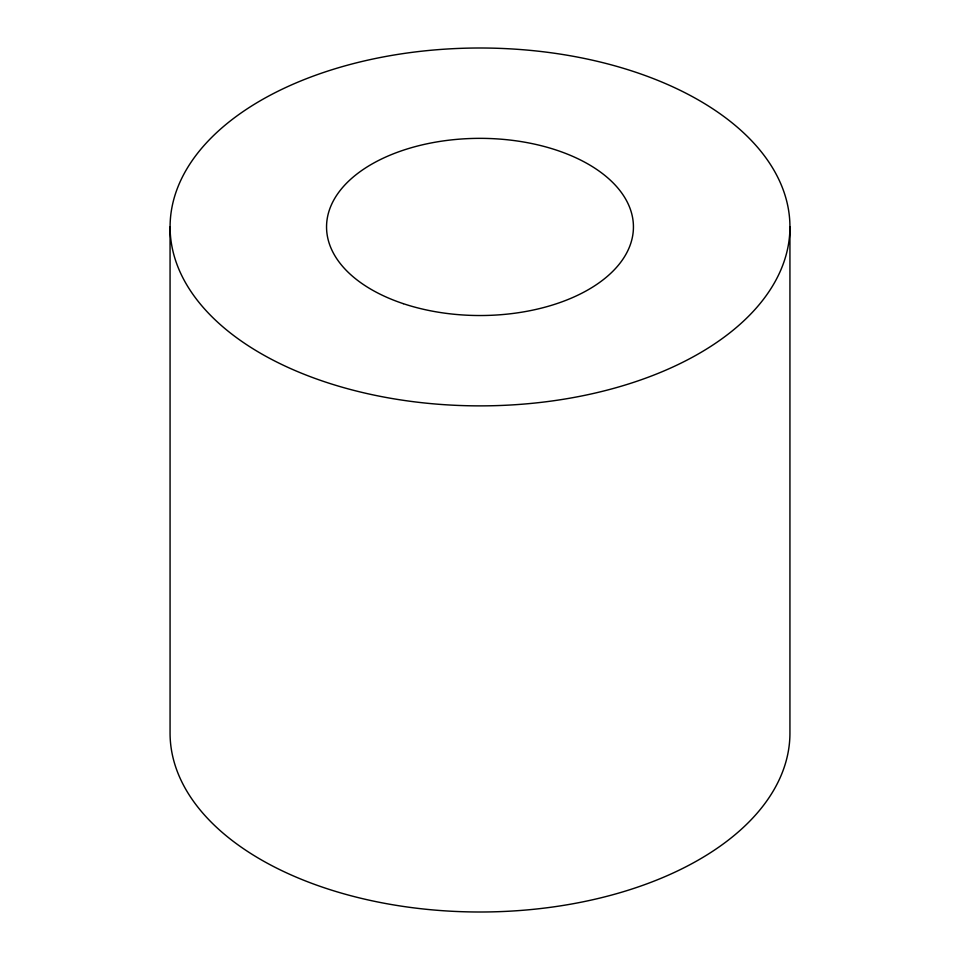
<?xml version="1.0" encoding="UTF-8"?>
<svg xmlns="http://www.w3.org/2000/svg" width="960" height="960" viewBox="0 0 960 960"><rect width="100%" height="100%" fill="white"/><g stroke="black" fill="none" stroke-linecap="round" stroke-linejoin="round"><path stroke-width="1.44" d="M789.936 226.944A309.936 178.944 0 0 1 325.032 381.9A309.936 178.944 0 0 1 325.032 71.976A309.936 178.944 0 0 1 789.936 226.944L789.936 733.056A309.936 178.944 0 0 1 480 912A309.936 178.944 0 0 1 170.064 733.056L170.064 226.944M403.284 303.66A153.432 88.584 0 0 0 633.432 226.944A153.432 88.584 0 0 0 403.284 150.216A153.432 88.584 0 0 0 403.284 303.66"/></g></svg>
